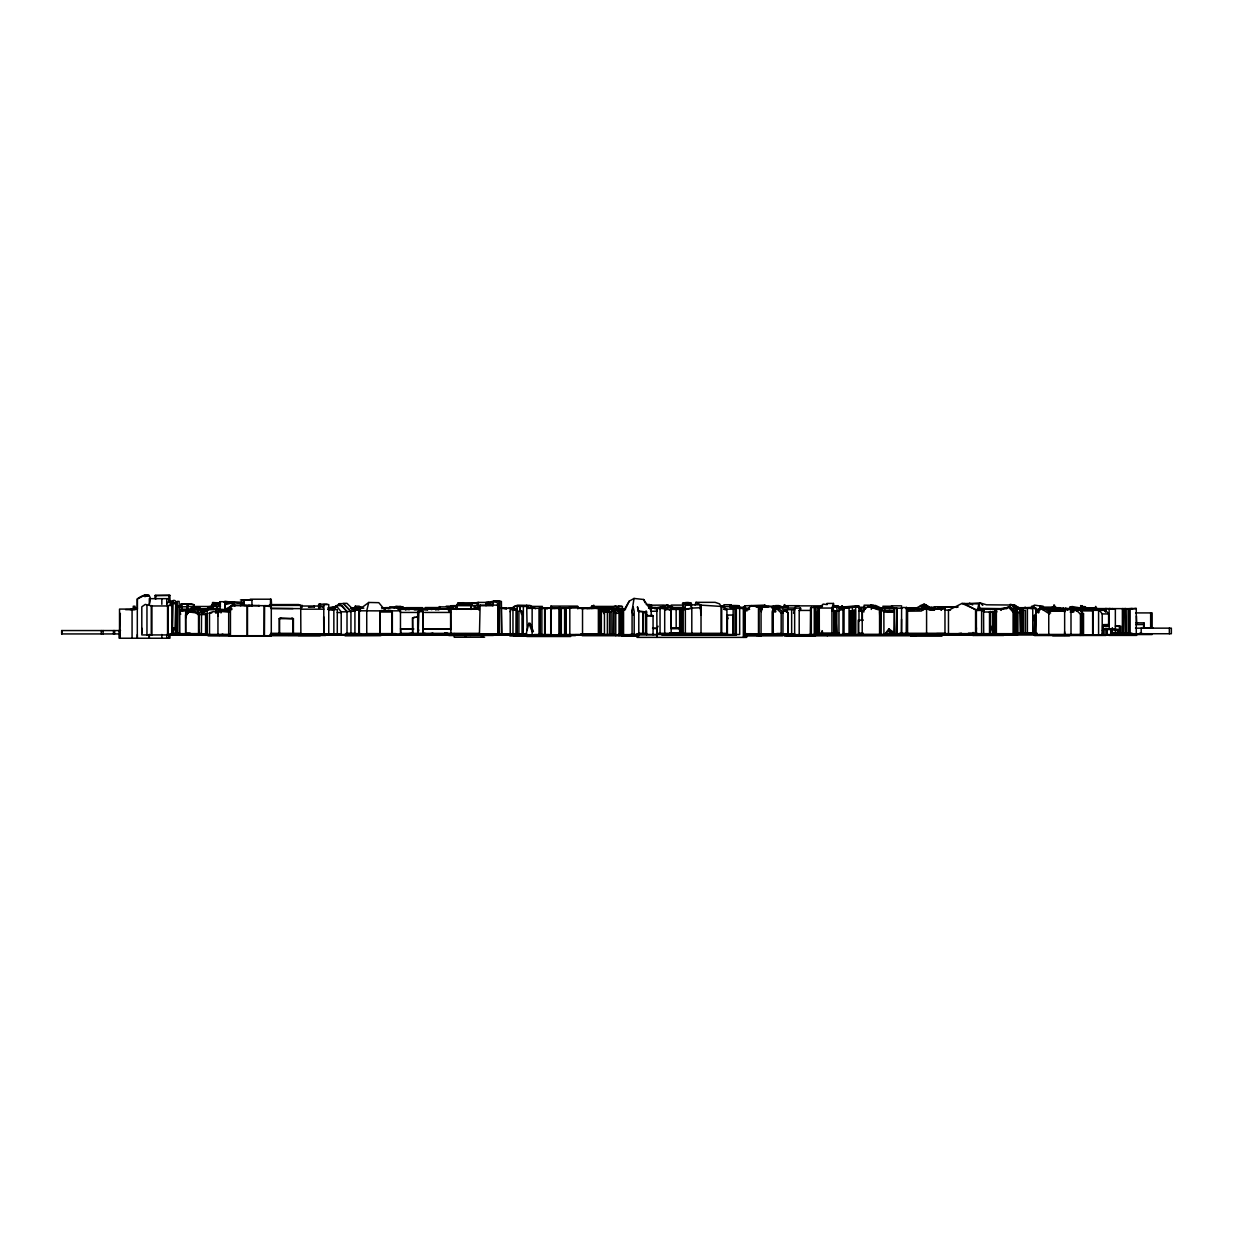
<?xml version="1.0" encoding="UTF-8"?>
<svg xmlns="http://www.w3.org/2000/svg" width="1233" height="1233" viewBox="0 0 1233 1233"><rect width="100%" height="100%" fill="white"/><g stroke="black" fill="none" stroke-linecap="round" stroke-linejoin="round"><path stroke-width="1.5" d="M137.325 634.579L137.31 638.232L137.31 598.945C144.122 593.689 153.293 591.763 149.316 604.324L149.316 598.668L169.353 598.652L169.353 602.428M733.157 615.051L726.915 615.051L726.915 635.272L726.915 609.179L733.157 609.179L733.45 606.621L721.629 606.621M185.659 617.918C190.838 603.816 180.989 615.621 179.848 609.194L207.298 609.194L207.206 610.751L203.522 610.967M901.554 619.182L901.508 633.777L901.6 607.222L901.955 608.47M198.929 630.417L198.898 634.194L198.975 612.863L204.293 612.554L207.052 614.543L198.898 614.543M177.444 608.223L177.213 633.685L177.213 601.396L179.139 601.396L179.139 633.685M197.727 608.902L219.212 608.347M835.512 623.883L835.404 633.053L835.404 611.075L833.739 610.936L833.739 633.053M1015.776 621.586L1015.591 634.61L1015.576 609.025L1010.613 609.025M422.565 610.289L422.611 607.669L406.227 607.669L404.84 609.364L403.777 608.871M1064.588 612.215L1064.649 609.225L1070.999 609.102L1070.999 635.396M700.822 615.02L700.359 604.771L685.61 604.925L684.839 608.316M819.39 629.477L819.267 633.053L817.864 611.537L819.267 609.503M478.188 609.333L478.342 605.542L471.006 605.542L471.006 609.456L471.885 604.524L457.381 604.524L456.642 609.426L456.518 605.573M475.799 608.855L475.846 607.992L478.604 607.992L479.283 608.917M1059.902 608.609L1063.663 608.116L1063.293 610.32L1063.293 608.47L1070.953 608.47M773.384 607.746L773.507 605.958L776.898 605.958M772.937 611.445L773.307 606.204L761.717 606.235L761.254 611.522M881.056 611.845C883.182 605.927 880.824 609.04 874.798 607.931L871.145 605.233M925.366 608.378L913.761 608.902L920.034 609.626L906.455 608.778M1053.521 609.025L1053.861 605.233L1054.924 607.407M1054.323 608.47L1054.616 605.233M1040.452 609.071L1040.729 606.112L1034.364 605.079L1030.742 608.547M1016.531 619.613L1017.302 612.123L1016.146 610.058L1017.857 612.123L1017.857 634.61L769.993 634.671M1082.42 608.331L1095.644 608.223L1076.548 608.331M600.625 608.285L599.438 607.515M993.181 633.7L993.181 611.876L996.11 609.826L994.954 611.922L994.954 633.7M897.131 634.81L896.946 608.408L881.888 608.424C880.146 612.801 871.13 605.68 867.708 606.651L862.206 611.722L862.206 634.81M893.725 634.81L894.418 608.424L894.942 634.81M602.737 609.857L606.544 608.948L607.253 610.181M1071.569 612.308L1071.816 610.196L1072.032 612.323M512.974 633.685L512.974 609.811L516.057 608.994L515.949 633.685M981.607 633.7L981.607 610.366C982.763 611.969 985.552 608.054 984.026 609.811M933.967 609.78L934.367 606.744L955.883 606.775M881.056 634.81L881.225 609.703M550.642 608.532L550.951 606.112L577.599 606.112L578.462 608.424M612.77 634.44L613.001 608.64L614.096 609.164L614.096 634.44M896.946 608.408L896.468 634.81M913.483 608.609L906.425 608.239M997.867 608.948L984.15 608.902L983.687 612L995.832 612M301.993 607.669L302.332 605.418L271.075 605.418L269.488 604.602L298.663 604.555L300.605 605.418L300.867 608.624L271.075 608.455L271.075 605.418M761.331 611.522L761.717 608.917M211.814 606.96L212.246 604.093L212.569 607.699L212.246 606.482L207.483 606.806L212.215 606.574M1063.046 611.059L1063.247 609.703L1065.065 609.703M244.042 600.209L244.042 603.893L224.961 601.288L225.069 610.088L224.791 601.704L219.983 601.704L219.659 606.189M651.194 615.683L651.194 610.797L643.657 599.5L634.039 598.437L632.082 610.797L632.082 634.718M224.791 601.704L225.069 604.617L233.931 602.521L234.871 606.204M748.154 609.811L748.4 608.47L734.883 608.27M1103.273 624.653C1101.655 627.366 1111.38 627.196 1108.606 624.545L1103.273 624.653L1103.15 629.4M522.592 619.305L523.239 615.699L521.544 610.782L518.908 611.244L518.908 633.685M453.097 606.806L453.297 605.727L453.297 608.778L448.766 608.748L478.774 608.855M831.936 611.09L832.845 606.189L833.739 611.09L836.714 611.059L834.679 611.09M923.794 607.237L924.642 604.786L923.825 604.124L916.134 608.146M656.942 611.26L657.698 607.484L684.824 607.484M450.399 609.071L451.062 605.727L457.613 605.573M906.733 613.186L907.565 609.441L906.471 607.222L906.224 633.777M962.002 603.43L978.848 603.939L977.399 610.304L962.002 603.43L948.47 610.304L948.47 634.101M941.334 610.35L942.012 607.345L944.324 606.867L944.971 610.104L950.473 610.073M400.463 634.301L400.463 610.813L385.667 610.905L378.793 602.675L368.759 602.459L366.74 610.782L366.74 634.101M890.457 607.484L891.721 605.835L901.631 605.835M993.181 611.876L990.253 611.922L990.253 633.7M499.303 603.661L493.585 601.272L492.969 605.711L478.404 605.711M1126.145 630.649L1125.159 634.332L1125.159 608.378L1125.683 634.332M793.543 613.248L794.653 609.549M232.883 606.204L233.931 602.521L224.961 603.461L224.868 602.459M1143.931 622.865L1144.316 628.152L1143.407 628.167L1143.931 622.865L1136.225 622.865M418.835 629.971L417.694 633.438L417.694 611.676L422.04 610.967L423.104 611.676L423.104 633.438M831.936 633.053L831.936 608.054L833.462 603.43L826.881 603.43M258.36 605.603L259.516 605.634L231.342 605.388L228.691 612.693L228.691 636.012L271.291 636.012L271.291 606.713L269.01 605.757M528.88 623.312L532.132 631.604L533.411 631.604L530.175 623.312L528.88 623.312L525.844 635.103M354.426 608.778L355.304 606.189L359.265 606.189L360.945 608.162L363.812 608.177M773.723 611.445L774.494 609.164L772.921 609.472L772.228 611.445L772.228 634.209M738.012 608.285L738.305 607.391L738.952 608.393L738.012 608.285L738.012 605.727C723.386 606.158 732.494 605.064 738.952 605.727L738.952 608.393M695.058 604.925L695.998 602.336L715.14 602.336L719.563 603.877L721.043 606.42L701.022 605.141L695.998 602.336M994.122 621.185L989.529 633.7L989.529 611.922L990.392 611.368M510.215 611.815L511.109 609.395M1001.104 609.41L1001.982 609.117M577.676 608.748L578.262 607.237L569.353 607.237L569.507 608.778M172.281 600.825C175.826 598.683 177.953 604.262 173.098 602.767L172.404 633.685M175.749 602.675L174.994 630.048M424.861 608.532L425.262 607.561L440.042 607.561M921.39 608.609L922.114 609.719L925.891 609.071M498.178 633.978L498.178 606.682L497.253 605.11L480.13 605.11L479.452 633.978M1094.796 608.47L1095.736 606.42L1097.339 609.441M1017.919 607.53L1018.273 608.809M625.316 609.194L629.246 601.149L634.039 598.437M1017.302 634.61L1017.302 611.013L1014.713 611.013L1015.113 634.61L1014.25 612.262L1016.593 610.058M738.505 607.068L746.659 608.578L743.345 607.961L743.345 637.384M933.751 609.996L934.953 608.809M458.121 602.86L477.048 602.783L472.624 602.86L471.006 605.696L456.518 605.65L458.121 602.86L462.56 602.783M782.77 607.869L784.465 604.571L787.317 607.145M166.748 604.031L168.659 601.427L171.849 601.396L170.524 604.386L171.849 601.365L173.113 601.396L171.819 603.877L171.819 634.933L141.81 634.933L141.81 606.806L145.278 604.401L151.921 605.973L168.212 605.958L168.212 634.933M1102.641 634.748L1102.641 625.516L1108.606 624.545L1108.606 613.942L1105.462 609.965L1099.235 609.965L1098.588 611.183L1098.588 634.748M368.759 602.459L360.56 608.563L359.373 610.782L359.373 634.101M844.435 607.36C846.979 606.158 838.44 607.592 837.13 606.929M1014.867 611.969L1016.146 610.058M1105.462 609.965L1104.799 611.183L1103.211 609.04L1102.394 609.95M1057.729 608.624L1057.729 609.225M479.221 606.682L480.13 605.11M629.246 601.149L623.559 610.797L623.559 634.718M656.819 628.445L658.114 626.256M794.653 634.718L794.653 608.039L795.963 605.865L822.565 605.865M841.754 607.345L842.432 606.189L839.627 607.129M601.35 609.534L604.447 614.049M1062.384 610.196L1061.86 611.059L1063.247 609.703M799.2 634.718L799.2 610.427L800.602 608.162L794.653 608.039M1048.759 611.059L1064.649 611.075L1048.759 611.059L1048.759 635.396M406.073 607.854L405.457 609.78M921.96 609.796L922.916 608.285L927.416 608.655M833.955 605.865L837.762 605.865L843.927 609.241L838.949 610.427L838.949 634.718M819.298 634.718L819.267 607.977L823.135 604.108L827.235 604.602M976.382 633.7L976.382 610.52L977.337 609.117L1003.708 609.025M1056.727 608.701L1056.018 609.749L1059.841 608.701L1056.018 609.025M136.555 607.823L135.877 608.809L137.418 608.809L134.536 607.869M450.615 634.301L359.003 634.101L359.003 610.782L360.56 608.563M821.979 606.79L810.559 607.669L810.297 634.718M171.819 604.571L173.098 602.767M1063.401 608.47L1060.457 608.609M392.341 634.101L392.341 612.015L390.938 610.52L381.182 610.535L380.134 612.015L380.134 634.101M394.375 608.347L395.901 606.204L403.237 606.806M996.249 610.135L994.615 611.922L994.615 633.7M888.854 628.784L885.618 633.269L885.618 635.149L892.415 635.149L892.415 631.543L888.854 628.784L891.212 635.149M679.167 628.907L678.458 627.828L671.122 627.828L671.091 609.395L671.184 633.315M241.067 602.043L241.853 602.521L224.19 602.043L241.853 602.521M587 608.717L593.474 607.9L581.76 608.701M817.864 633.053L817.864 608.008L819.267 607.977M758.911 634.209L758.911 608.917L762.256 608.917L761.47 607.884L760.699 608.917L760.699 607.391L751.452 605.634L745.009 610.782L745.009 634.209L788.195 634.209L788.195 612.662L785.298 610.952L782.955 611.599L782.955 634.209M1111.657 634.748L1111.734 629.262L1118.763 629.755L1110.763 629.447L1110.763 633.438L1118.763 633.438L1118.763 629.493L1110.686 629.493M601.473 609.996L601.75 609.179M1092.977 609.379L1078.875 609.148L1087.136 609.503M181.02 604.078L187.878 604.262L181.02 604.078L181.02 607.33M211.737 612.909L209.117 613.387L209.964 612.986M758.911 608.917L761.47 607.884M399.6 608.177L400.463 610.813M331.061 608.439L327.87 607.961M842.108 607.376L842.987 606.913L841.723 606.189M691.081 606.451C695.165 597.897 669.488 606.266 691.359 603.245L691.359 605.079M602.814 609.518L610.165 609.256M381.182 610.535L379.779 612.015L392.341 612.015M593.104 606.035L593.874 605.264L591.455 606.405L621.185 606.436M418.943 610.936L418.187 633.438M339.291 603.661L347.012 611.522L350.943 611.522L343.19 603.661L339.291 603.661L332.463 610.027M742.883 608.008L745.133 605.804L764.768 605.126L767.681 607.36M1064.064 609.826L1065.898 608.254M185.582 614.913L188.88 612.077L185.582 614.913L185.582 634.194M799.246 605.696L787.332 605.696L785.591 607.314M923.687 609.426C926.846 607.884 916.165 610.52 912.189 608.778M1050.624 613.017L1044.551 608.655L1041.269 608.655L1035.566 613.911L1035.566 635.396M227.042 609.903L231.172 606.204L226.702 608.486M336.131 605.619L341.202 611.815L347.012 611.815L341.988 605.619L336.131 605.619L331.338 609.78L328.086 609.225M201.411 614.543L203.368 612.863M203.846 612.554L201.518 614.543L201.411 634.194M1061.027 611.059L1063.385 609.087L1071.446 609.087M1079.337 608.547L1082.173 606.451L1086.458 608.902M921.436 606.466L924.365 604.108L929.636 607.638L928.064 607.561M607.515 611.676L611.106 611.676L612.77 610.381M891.521 606.667L891.721 605.835M603.384 609.364L605.896 609.41M745.133 605.804L742.281 607.915M772.675 634.209L772.675 612.046L776.913 608.886L779.256 608.886L783.232 612.755L781.167 613.001L776.913 608.886M647.541 615.036L646.107 615.683L653.058 615.683L653.058 634.718M925.135 608.547L923.687 609.04M1078.736 609.395L1102.502 608.871M773.492 609.225L774.232 608.732L775.233 610.119M1015.006 612.123L1016.686 611.013M293.408 633.33L293.408 618.673L280.662 617.995L279.598 618.673L279.598 633.33M1136.456 615.991L1136.703 622.942M1089.417 609.395L1090.388 608.794L1089.294 609.472M212.6 605.249L211.197 606.282A18.526 2.851 -12.6 0 0 211.013 607.268L211.429 607.253M450.399 609.164L450.399 606.667L456.657 606.667L456.195 609.133L456.195 606.667M880.331 634.81L880.331 611.815L881.148 611.244L879.576 611.815L879.823 617.579M940.918 608.963L914.208 608.809L912.959 609.842L905.639 608.254M964.144 603.461L963.343 603.923L980.127 602.922L986.508 604.802L1013.649 605.049L1022.866 610.304L1022.866 634.101M493.585 601.272L489.193 603.661L492.969 605.711M553.047 608.331L551.706 608.486L560.106 607.545L560.106 608.532L557.085 608.193M720.704 605.835C722.692 604.74 728.811 611.46 724.526 609.518M545.834 608.871L547.406 608.054L547.406 608.871M518.908 611.244L519.987 611.26L520.095 606.42L520.095 610.52M603.785 609.981L612.231 608.578L615.776 612.092L615.776 635.704M1055.71 609.318L1057.436 608.424L1055.91 609.225L1057.837 609.225M145.679 594.768L137.372 598.93L137.372 609.179L134.289 608.023L132.07 608.809L132.07 638.232M514.099 609.025L514.192 609.811L514.192 606.482L520.095 606.42M1014.605 612.03L1017.055 611.984L1015.591 612.262L1016.424 634.61L1016.485 611.013M279.228 633.33L279.228 618.673L280.662 617.995M216.746 604.509L213.186 606.744M1015.468 612.03L1014.25 612.262L1017.302 612.123M532.348 608.27L527.154 606.451L519.987 606.466M412.546 633.438L412.546 617.81L417.494 616.901M700.498 605.388L701.022 607.699L691.805 608.085L691.035 604.771M839.735 607.407L842.432 606.189M1005.912 608.008L1009.657 606.636L1014.867 611.938L1009.657 606.636M412.608 617.748L412.747 633.438M510.215 633.993L510.215 608.532L514.377 606.744M470.621 635.442L473.919 634.055M213.972 604.586L215.128 604.771M939.793 608.825L940.918 608.362L940.918 609.919M186.815 605.172L190.159 603.862L193.951 604.725L193.951 606.482M644.304 612.123L645.491 612.601L645.537 634.101L642.855 634.101L642.855 612.601L645.537 612.601L644.304 612.123L643.056 612.601L643.056 634.101M514.192 606.482L517.613 605.187L529.959 605.418L535.631 608.748M1079.892 635.442L1083.283 634.163M219.304 635.457L222.849 634.132M675.592 608.686L667.731 604.987L656.819 608.732L656.942 633.315L726.237 633.315M681.31 633.315L681.31 610.011L682.45 609.688L682.45 633.315M197.804 634.379L200.994 633.315M209.502 635.349L209.502 612.832L213.247 611.614L219.135 612.462M404.208 608.994L400.525 609.04L405.765 609.179L403.869 608.948M667.731 604.987L654.723 608.717M146.357 596.34L149.023 595.477M1070.999 611.537L1076.07 609.903L1080.432 614.173L1080.432 635.396M1076.486 610.905L1079.584 609.903L1083.53 613.787L1083.53 635.396M437.021 608.039L433.199 608.039L437.021 608.039L438.84 609.796L437.021 609.611M782.955 611.599L785.298 610.952M519.987 611.26L521.544 610.782M782.2 609.857L787.81 609.641M202.875 610.751L207.206 609.534L207.206 610.751L196.432 610.921L179.756 609.564L179.818 634.147L207.36 634.147M615.976 606.297L609.071 607.561L615.976 606.297L620.862 609.95L620.862 634.795M1067.239 609.826L1072.787 608.27L1081.896 609.873L1081.896 612M1083.221 606.975L1080.663 607.699L1080.663 605.603L1087.845 608.717L1084.608 606.975M229.415 635.457L207.175 635.365L207.175 609.534L201.056 611.244M1067.084 609.657L1072.248 608.27L1081.896 609.873M1075.13 609.287L1078.875 609.148M400.525 606.574L397.011 607.175L400.525 606.574L406.166 609.765M427.99 634.301L432.906 633.099M602.243 609.333L603.908 608.948M681.032 633.315L681.032 609.672L691.805 608.239L681.31 610.011M956.192 607.391L957.671 607.052M957.794 607.052L956.299 607.391L957.671 606.806M1070.121 608.331L1070.121 606.975L1072.248 606.544L1082.081 608.331M745.842 609.148L749.017 608.516M201.056 610.813L207.175 609.611M405.765 634.301L412.392 633.007M486.033 602.413L486.033 605.711L486.419 602.598L495.435 600.856L501.399 601.596L501.507 633.978M490.318 602.243L497.531 600.856L501.399 601.596M1071.97 606.929L1070.121 606.975M764.892 607.098L763.181 607.098L765.724 607.098M1111.996 629.493L1103.134 629.246L1111.657 629.369M397.011 608.039L398.305 607.792M226.394 609.641L229.939 608.994M611.183 609.796L616.099 608.917L619.012 613.233L615.776 613.356L612.786 608.917L609.179 609.564M1009.657 608.455L1032.283 607.422M1012.509 608.547L1017.98 607.576L1020.986 612.107L1017.857 612.554L1014.574 607.561M417.817 608.223L417.817 609.503L423.967 608.609L427.974 609.518L414.627 609.518L415.12 608.223M414.843 617.363L413.625 617.533M1000.872 608.917L997.589 608.948M1003.939 608.362L1010.012 607.283L1014.235 612.246L1013.094 612.262L1008.856 607.283L996.372 609.503L996.372 633.7M1044.89 608.486L1048.482 607.838L1044.058 607.838M224.606 609.719L231.85 608.439M416.369 617.101L417.386 616.916M1002.229 609.225L1000.225 609.564M210.874 607.222L211.999 607.175L210.273 607.253M328.487 607.884L331.107 607.453M618.272 606.05L622.418 606.559L622.418 609.996M958.534 633.608L961.432 633.161M332.001 607.314L334.328 607.175M155.05 598.652L155.05 595.493L169.892 595.369L169.892 602.829M539.592 608.393L543.075 607.946M329.088 607.807L336.532 606.836M1070.521 609.21L1072.402 608.994M1080.432 614.173C1083.684 614.527 1081.85 614.99 1083.53 613.787M615.421 606.297L620.862 609.95M218.827 604.293L220.537 604.093M577.722 608.362L599.469 608.301L595.924 608.455M551.444 608.501L560.106 607.545M839.843 608.223L852.404 607.299L840.135 608.532M840.305 607.807L855.64 606.621L840.567 607.977M1128.257 634.332L1128.257 609.117L1136.271 608.47L1136.271 634.332M1125.683 608.948L1136.271 608.47M1071.77 610.782L1081.064 609.919L1081.064 612M415.197 609.148L420.176 608.701M1128.257 609.117L1129.104 609.04L1126.176 609.04L1126.176 634.332M155.05 595.493L169.892 595.369M732.895 608.486L736.348 608.193M553.17 608.501L560.106 607.946M928.572 609.734L933.751 609.534L929.944 609.765M930.129 609.749L933.643 609.534M976.382 610.52L981.607 610.366M462.93 635.057L609.487 634.903L609.487 612.77L606.312 608.439L601.38 608.917M612.231 608.578L602.228 609.934L614.096 609.164M600.903 608.855L606.312 608.439M1013.649 605.049L1015.453 605.511M775.28 611.861L772.675 612.046M1015.915 612.277L1016.793 612.215M414.088 609.703L428.807 608.855M907.935 611.183L921.313 611.044L924.966 608.563L935.092 608.64L923.625 608.655M841.723 606.898L858.985 606.127L858.985 621.417M844.682 606.898L858.985 606.127M210.365 612.863L209.502 612.832M500.475 608.008L506.701 608.67M836.714 611.059L835.095 610.905L838.949 610.905M308.497 607.268L314.215 606.99L314.261 605.927L314.384 606.867M622.203 609.503L623.636 609.426M353.208 608.131L350.804 608.193L352.53 608.131M591.054 608.47L600.671 608.039L600.671 634.301L599.793 626.826M588.835 608.486L600.671 608.039M1047.88 608.825L1051.626 608.67L1052.211 609.749L1052.211 607.129M1076.594 608.254L1083.853 608.455L1077.704 607.607M1132.326 608.455L1126.176 608.917M360.992 608.301L351.359 608.208M508.104 608.331L513.914 608.162M785.036 610.952L788.195 612.662M1020.369 634.101L1020.246 610.088L1020.724 634.101M1135.793 624.638L1143.407 624.514M591.455 606.405L592.564 606.389M350.943 611.291L354.919 611.244L346.966 603.338L343.206 603.338L350.943 611.291L350.943 634.24L346.288 634.24M1108.606 613.942L1102.21 613.911L1099.235 609.965M329.766 608.47L335.376 608.408M554.234 608.486L564.991 608.378M925.166 604.617L930.884 607.869L934.614 607.854M244.042 603.893L243.934 600.209L252.01 600.209M944.971 633.608L944.971 608.624L936.648 608.686L940.579 608.701M221 612.971L221 609.626L231.927 609.549M230.617 609.595L207.175 609.734L208.701 609.749M541.179 608.408L546.712 608.378M669.858 609.888L671.184 609.888L660.04 608.208L660.04 633.315M602.213 608.655L604.447 612.138L607.376 612.123L605.141 608.655L605.141 611.398M881.056 610.952L893.725 610.89M615.406 610.612L620.369 610.073L617.98 608.686L600.178 608.64M486.419 602.598L488.499 602.598L488.499 604.201M1052.473 607.699L1059.856 607.715L1062.8 609.611M982.424 609.225L1003.092 609.194M1042.178 609.41L1039.897 608.1L1042.178 609.41L1042.178 606.328M910.262 609.672L908.706 609.672L910.802 609.657M834.325 633.053L834.741 611.059M149.378 595.477L145.016 595.477L145.016 596.772M250.207 599.207L271.229 599.207L271.507 603.492M240.42 599.947L251.902 599.947L252.01 605.927M488.885 602.413L477.14 602.413L477.14 605.542M462.375 602.721L463.408 602.721M218.426 602.814L212.569 602.598L212.569 607.699M216.052 603.569L219.844 603.569M190.159 603.862L189.065 603.862L193.951 604.725M327.13 604.185L318.669 604.185L318.669 607.884M457.381 604.293L471.885 604.293M486.033 604.278L492.969 604.278M323.632 604.571L328.749 604.571L328.749 633.87M646.2 604.555L649.606 604.555L649.606 608.301M685.61 604.925L691.266 604.925M648.728 605.233L664.464 605.079M671.153 605.095L684.007 605.095M167.565 634.933L167.565 605.511L171.819 605.511L170.154 604.401M251.609 605.511L248.326 605.511L249.636 605.542M738.012 605.727L738.952 605.727M300.605 606.019L323.632 606.019M220.537 606.189L213.663 606.189M446.223 606.189L452.187 606.189M777.884 606.266L781.09 606.266M892.045 606.251L892.677 607.376L891.998 606.282L882.843 606.251L883.491 607.468M1034.179 606.282L1031.589 606.282L1031.79 608.501L1033.023 608.501M178.585 606.482L181.837 606.482L178.4 606.235M186.599 606.482L212.569 606.482M530.868 606.405L542.428 606.405M668.163 606.359L671.769 606.359M766.957 606.405L769.068 606.405M1039.928 606.328L1043.349 606.328L1043.349 610.15M1082.173 606.451L1086.412 608.701M1083.93 606.451L1088.446 608.701M178.307 606.775L186.861 606.775M756.954 606.775L787.779 606.775M867.708 606.651L881.734 609.719L881.734 608.393M192.533 606.99L197.604 606.99M359.574 606.99L361.531 606.99M389.72 606.836L396.209 606.836M938.005 606.929L957.147 606.867M604.91 607.268L607.838 607.268M835.435 607.222L834.171 607.222L833.462 603.43M854.639 607.237L865.859 607.237M942.952 607.114L943.923 607.114M1008.856 607.283L1010.012 607.283M1040.02 607.129L1052.612 607.129M447.44 607.561L451.124 607.561M732.078 607.453L743.591 607.453L745.441 608.378M928.172 607.345L935.215 607.576M1047.742 609.225L1053.583 609.225L1053.46 607.422L1056.034 607.407L1056.404 610.52M200.193 607.823L191.084 607.823L191.084 609.549L187.231 609.549M329.427 607.699L334.929 607.699M381.552 607.777L385.143 607.777M390.137 607.653L385.451 607.653L388.965 608.748M401.187 607.777L405.842 607.777M543.83 607.777L553.047 607.777M589.636 607.638L611.029 607.638M1017.626 607.699L1035.766 607.699L1035.766 633.562L1017.456 633.562M399.846 607.884L384.342 607.884L385.667 610.905L359.003 610.782M501.122 608.039L506.578 608.655M542.443 607.931L569.307 607.931M648.558 607.992L661.119 607.992M671.153 607.992L682.866 607.992M732.325 608.1L745.102 608.069M771.858 607.992L795.639 607.992M817.833 608.054L831.936 608.054M839.843 608.008L849.059 608.008M879.823 607.931L901.6 608.239M907.842 608.069L909.939 608.069M1030.988 608.1L1033.948 608.1M500.706 608.193L513.036 608.331M541.749 608.301L570.648 608.177M581.39 608.254L601.35 608.177L601.35 634.301L581.622 634.301M732.325 608.285L744.516 608.285L744.516 637.384M859.077 608.301L864.703 609.395M927.016 608.362L934.506 608.362M979.511 608.331L1006.806 608.732M1020.369 608.1C1023.066 610.612 1025.224 605.141 1025.871 608.116M1025.748 608.378L1032.175 608.378M351.128 608.393L354.734 608.393M409.526 608.593L412.855 608.593M502.016 608.424L506.994 608.424M510.215 608.532L514.192 608.516M527.154 608.378L582.932 607.915M905.669 608.424L935.708 608.378M1056.126 608.424L1057.482 608.424M1076.702 608.47L1078.767 608.47M1085.317 608.547L1132.326 608.67M293.007 608.624L271.075 608.455M424.63 612.447L450.615 612.447L447.671 608.717L400.031 608.701L400.463 612.447L419.05 612.447M881.364 608.64L893.971 608.64M1002.614 608.871L982.393 609.287L1003.2 609.287M404.64 609.056L409.31 609.672M450.199 609.164L479.452 609.04M612.786 608.917L616.099 608.917M221 609.626L222.587 609.626M300.713 609.179L323.786 609.179M398.29 609.379L449.814 609.179M685.502 609.41L676.146 609.41L676.193 627.813M744.578 609.364L749.633 609.364M908.983 609.179L914.809 609.641L908.983 609.657M1038.941 609.241L1036.198 609.241L1037.832 611.768M1102.271 609.333L1094.673 609.333L1095.598 609.626M1112.366 608.501L1113.014 609.272L1105.554 608.501L1105.554 612.2M130.02 609.564L133.441 609.564M327.932 609.564L337.287 609.564L337.287 633.87M625.378 609.657L617.425 607.838M794.499 609.641L787.07 609.641L787.07 612.184M1050.362 609.595L1051.672 609.703L1049.869 608.67L1051.626 608.67L1052.211 610.212M1065.975 609.456L1070.367 609.456M1076.656 609.657L1079.307 609.456M1096.538 609.441L1102.302 609.426M351.929 609.534L360.56 610.335M512.974 609.811L517.182 609.811L516.057 608.994M1075.469 609.657L1079.584 609.903M799.2 610.427L810.297 610.427M853.76 634.502L853.76 610.35L855.394 610.35L855.394 634.502M948.47 610.304L949.364 610.304M1020.076 610.304L1025.455 610.304L1025.455 634.101L1017.98 634.101M1064.618 610.212L1051.919 610.212L1052.134 611.059M1060.226 610.844L1064.187 610.844M1080.647 610.844L1093.178 610.844L1093.178 635.165M883.938 634.81L883.845 611.075L893.725 611.075M217.948 635.349L217.948 611.229L230.078 611.63M835.357 611.291L834.325 611.059M836.344 633.053L836.344 611.291L835.804 633.053M417.694 611.676L423.104 611.676M880.547 611.845L879.576 611.845L880.547 611.244M883.938 612.092L893.725 612.092L883.938 611.075M1070.198 612.077L1073.743 612.077M190.683 612.231L196.232 612.57L198.097 614.435M337.287 612.554L341.202 612.554M1135.624 612.909L1152.146 612.909L1152.146 627.335M782.955 613.001L783.232 611.599M120.325 613.371L119.801 631.111M1048.759 614.096L1049.036 610.597M1034.734 615.359L1034.071 633.562M646.107 615.683L653.058 615.683M279.228 618.673L293.408 618.673M863.285 620.122L858.245 620.122L858.245 633.207L863.285 633.207M1135.978 622.711L1137.443 622.711M1115.68 626.102L1120.766 626.102L1120.766 633.839M1119.456 633.839L1119.456 626.41L1116.512 626.102M976.428 627.813L976.043 634.61M1144.316 627.951L1153.055 628.044M652.534 628.229L657.251 628.429L657.251 634.718L617.594 634.625M1135.516 628.167L1171.35 628.152L1171.35 633.747L1110.733 633.716M653.058 628.429L657.251 628.429M413.471 628.892L400.463 628.892L413.764 629M424.63 628.876L450.908 629L423.042 629M669.858 632.791L680.601 632.791L680.601 628.707L671.184 628.707L671.122 627.828M120.526 630.402L119.277 630.402L119.277 638.232L169.892 638.232L169.892 634.517M1102.348 630.34L1103.381 630.34M120.14 630.556L61.65 630.556L61.65 633.932L120.14 633.932M141.81 633.207L141.81 628.198M186.306 633.269L190.545 633.269M838.949 633.053L816.801 633.053L816.801 612.909L817.618 611.707L818.265 612.909M899.273 633.284L944.971 633.284M968.414 633.176L977.014 633.176M1017.256 633.253L1036.845 633.253M1111.334 633.176L1131.94 633.176M171.618 633.454L179.879 633.454M186.43 633.485L189.774 633.485M270.859 633.33L300.867 633.33M346.303 633.438L354.919 633.438M400.463 633.377L479.452 633.361M638.293 633.33L646.631 633.33M776.744 633.485L780.843 633.485M1017.025 633.423L1037.03 633.3M1102.348 633.33L1103.381 633.33M1119.41 633.377L1129.289 633.377M170.524 633.685L197.789 633.608M345.502 633.608L360.56 633.608M366.309 633.608L395.808 633.608M408.416 633.731L479.283 633.793M510.215 633.685L526.799 633.793M745.95 633.731L751.529 633.731M849.059 633.685L843.526 633.685L843.526 608.008M858.63 633.747L862.792 633.623M896.191 633.777L907.565 633.777L907.565 607.992M936.648 633.608L1014.867 633.7M170.416 633.808L176.627 633.808M298.895 633.87L341.202 633.87M408.262 633.916L525.982 633.901M580.651 634.055L604.447 634.055M747.106 633.932L794.653 633.932M946.389 633.947L953.109 633.947M956.176 633.993L973.114 633.993M1018.812 633.993L1036.861 633.993M1110.933 633.962L1135.978 633.901M506.547 634.24L515.564 634.24M933.366 634.224L977.615 634.101M1110.964 634.163L1119.179 634.163M169.229 634.502L229.492 634.379M270.042 634.425L298.556 634.456M299.681 634.456L366.463 634.486M382.769 634.44L434.864 634.502M460.125 634.548L488.145 634.548M534.367 634.548L549.594 634.548M558.302 634.563L615.776 634.44M618.427 634.409L622.218 634.409M630.032 634.502L739.677 634.502L739.677 607.992M754.026 634.563L745.811 634.563L757.432 634.61M782.169 634.502L785.652 634.502M808.709 634.548L855.64 634.502M857.413 634.394L1016.978 634.563L1017.055 611.013M1038.741 634.44L1081.896 634.44M1107.542 634.548L1152.146 634.548M170.062 634.733L209.425 634.671M291.99 634.687L322.584 634.687M371.148 634.825L409.31 634.825M421.778 634.748L510.4 634.579M539.021 634.795L569.214 634.795M575.179 634.687L582.716 634.687M1075.238 634.748L1111.996 634.748M272.909 635.057L353.701 634.872M376.034 634.918L406.058 634.918M428.73 634.949L461.512 634.949M617.825 635.041L635.118 634.949M745.811 634.887L814.674 635.072M825.971 635.041L842.925 635.041M895.805 635.01L935.153 635.01M1002.167 634.995L1107.003 635.057M1111.365 634.995L1133.374 634.995M169.106 635.195L229.6 635.349M270.227 635.118L293.562 635.118M315.818 635.165L427.034 635.257M441.722 635.118L473.333 635.118M490.518 635.149L582.531 635.103L582.531 607.807M617.502 635.288L637.954 635.288M661.921 635.149L736.348 635.272L736.348 607.992M746.304 635.242L765.123 635.242M825.91 635.134L857.752 635.134M934.599 635.18L978.046 635.272M1041.777 635.165L1120.412 635.242M298.17 635.473L325.728 635.473M448.797 635.55L493.416 635.442M530.205 635.365L563.265 635.365M756.384 635.488L811.484 635.457M972.868 635.457L1003.739 635.457M1034.348 635.519L1105.939 635.442M1108.76 635.396L1136.703 635.396M208.13 635.719L287.952 635.719M288.692 635.75L320.241 635.75M345.055 635.827L380.858 635.673M513.421 635.719L535.523 635.719M553.37 635.611L575.487 635.611M582.207 635.704L638.833 635.781M758.958 635.627L782.616 635.627M786.793 635.858L915.718 635.766M1052.658 635.735L1069.566 635.735M509.815 635.951L549.363 636.089M621.447 636.043L638.586 636.043M746.104 635.951L761.1 635.951M784.62 635.904L815.491 635.904M910.91 636.166L941.981 636.166M526.753 636.505L570.663 636.505M484.631 637.184L454.253 637.261L454.253 633.515M241.329 605.449L240.065 605.449L240.851 605.449M764.799 606.621L766.263 606.621L764.768 605.126M930.191 608.701L934.152 608.701L933.998 609.903M624.638 609.426L622.311 609.426L622.311 635.041M1081.464 610.304L1104.799 610.335M125.612 609.641L134.382 609.657M944.971 608.624L926.199 608.578M1112.351 609.194L1115.356 609.194L1115.356 634.332M419.02 609.503L427.974 609.518L420.823 609.179M646.631 611.922L638.293 611.321L646.631 611.922L646.631 634.718M906.24 608.593L926.584 608.701L926.584 633.284M751.452 605.634L760.699 607.391M913.653 608.609L914.115 609.395L913.53 608.239M912.959 609.564L914.424 609.58L905.931 608.069M621.617 609.395L625.424 609.426M723.648 609.272L726.915 609.179M681.032 609.672L682.45 609.688M264.093 636.012L264.093 605.727L271.291 606.713M231.342 605.388L269.133 605.742L264.602 605.696L264.432 636.012M362.07 607.992L358.048 607.977M1076.594 607.977L1084.562 608.069M243.949 605.48L246.384 605.495M265.989 605.727L264.093 605.727M451.062 608.778L456.657 608.855M671.8 607.792L674.405 607.838L674.898 608.948M403.869 609.102L405.765 609.01M921.96 609.441L922.916 609.456L909.569 607.699L921.96 609.441L920.111 608.655M381.644 607.73L388.056 607.869M1049.591 614.034L1041.269 608.655M901.508 607.468L906.224 607.592M745.009 610.782L747.106 610.844M924.642 604.786L927.031 606.127M858.985 611.214L862.36 611.321L862.36 620.846M989.529 612L995.832 612.2M862.206 611.722L864.102 611.815M217.948 611.229L229.6 611.83M912.651 608.717L921.513 609.21M220.399 603.107L212.569 602.598M1073.881 609.087L1078.336 609.349M1071.893 608.963L1065.451 608.778L1074.282 609.349M1073.388 609.056L1077.873 609.349M1115.356 626.148L1119.456 626.41M615.776 612.092L614.096 611.969L610.628 608.578M188.541 612.077L196.232 612.57M457.381 604.524L464.641 605.033M178.739 606.05L181.821 606.282M738.952 608.085L742.836 608.393M219.767 603.877L216.129 603.569L216.129 606.189M1115.356 609.194L1109.13 608.501L1109.176 629.354L1103.381 629.123L1103.381 634.748M1083.853 608.331L1081.526 608.054M558.148 608.193L560.876 608.532M621.417 606.436L622.418 606.559M1139.816 633.13L1143.407 633.747M737.38 607.068L745.441 608.578M354.796 608.994L360.56 610.088M185.736 610.689L188.233 613.217L185.628 610.582M833.739 610.936L836.344 611.291M1068.04 609.087L1071.061 609.749M889.872 608.655L884.909 607.453L884.909 609.087M1064.603 608.994L1065.42 609.21M666.19 609.796L664.664 609.41L676.146 609.41M449.66 608.778L451.062 609.164L451.062 605.727M907.334 608.732L910.725 609.672M424.399 633.269L427.974 634.301M175.672 628.306L172.404 628.106L173.591 628.46L173.591 633.531M1082.451 607.977L1083.345 608.331M449.768 608.778L451.062 609.164M352.669 608.301L360.56 610.612M406.227 607.669L409.017 608.516M444.959 633.192L448.627 634.301M195.893 612.57L198.898 615.313M428.622 608.455L431.827 609.672M444.651 632.914L448.211 634.301M678.458 627.828L680.601 628.707M618.951 609.164L622.311 610.551L617.625 609.21M446.346 632.791L449.814 634.301M882.72 608.794L875.615 605.48L872.039 605.48L878.266 608.501M322.876 607.437L320.025 606.019L320.025 604.185M666.113 604.987L672.555 608.223M759.497 608.223L761.424 610.505L760.73 608.917M1080.663 605.603L1086.458 608.717M399.507 606.574L402.359 608.116M1014.25 605.002L1023.56 610.304L1023.56 634.101M1009.873 604.478L1020.631 610.304M965.393 604.016L976.428 610.304M1010.89 604.37L1021.232 610.304L1021.232 634.101M1010.675 604.478L1020.847 610.304L1020.847 634.101M969.523 603.153L972.637 604.941M781.537 607.222L778.747 605.573L775.588 605.573L778.362 607.222M879.16 608.825L873.134 605.233L864.102 605.187L864.102 610.15M291.959 617.995L293.007 618.673L293.007 633.33M1056.265 607.684L1059.563 610.042M651.64 615.036L652.534 615.683M1076.871 609.04L1077.996 609.95M920.404 605.434L923.594 608.039M657.698 607.484L660.04 609.395M921.914 605.341L924.195 607.222M925.675 604.617L927.509 606.127M422.04 610.967L422.842 611.676L422.842 633.438M980.127 602.922L982.778 605.388M860.172 609.349L862.36 611.445M1035.119 609.272L1038.648 612.739M1107.018 628.969L1107.049 634.748M1065.697 608.254L1066.992 609.703M355.304 606.189L357 608.162M176.011 602.305L175.672 633.685M606.066 608.439L609.487 612.77M434.031 607.761L435.912 610.058M859.694 608.054L862.36 611.321M390.938 610.52L392.002 612.015M733.45 606.621L734.96 608.778M744.516 608.285L744.038 607.561L743.792 637.384M550.951 606.112L551.675 607.268M476.37 608.855L475.846 607.992M891.212 633.731L885.618 633.269L887.128 631.543L892.415 631.543L890.92 635.149M447.671 608.717L449.105 611.198M774.232 608.732L775.911 611.66M617.98 608.686L619.012 610.597L619.012 635.704M173.113 601.396L174.408 603.877M497.253 605.11L497.932 606.682M643.657 599.5L645.029 602.721M996.064 609.919L996.896 611.922M837.762 605.865L839.303 609.873M526.691 605.187L527.154 630.125M520.403 610.782L522.037 615.529L522.037 633.685M774.494 609.164L775.28 611.445M498.117 630.495L499.303 633.978L499.303 601.596M726.915 615.051L728.04 618.735M633.038 615.051L632.082 611.476L633.13 606.775L634.178 611.476L634.178 634.718M787.332 605.696L788.072 608.47M179.818 610.767L180.681 614.373M743.591 607.453L743.792 608.285M978.848 603.939L979.927 608.717M772.921 609.472L773.353 634.209M501.23 603.076L501.862 633.978M836.375 605.989L837.315 611.09M1053.46 607.422L1053.691 609.025L1038.741 609.025L1038.741 612.662M992.365 611.368L992.442 633.7M934.367 606.744L934.753 609.78M119.524 630.402L120.125 635.103M773.507 605.958L773.723 607.699M1053.861 605.233L1054.246 609.025M1040.729 606.112L1041.022 609.071M761.717 606.235L761.963 608.917M219.983 601.704L220.245 609.857M773.307 606.204L773.553 609.703M1079.63 608.794L1079.723 610.35M217.948 612.462L218.149 616.284M836.282 623.883L836.714 633.053L836.714 610.905M1016.578 629.03L1016.793 634.61L1016.793 611.969M1015.468 634.61L1014.605 612.277L1014.25 634.61L1014.235 611.984M198.975 612.863L199.037 614.543M1034.271 620.816L1034.071 615.359L1035.766 615.483L1035.088 633.562M206.543 617.286L207.175 634.147M197.727 608.347L197.789 609.888M853.76 610.35L853.991 617.779M1016.624 615.899L1017.055 634.61M682.866 605.095L682.912 608.763M323.678 616.777L323.786 633.87L323.786 604.571M1064.634 631.789L1064.649 635.396L1064.649 609.225M1169.346 628.152L1169.346 633.747M1150.651 612.909L1150.651 627.335M1141.188 628.167L1141.188 633.747M1129.998 609.04L1129.998 634.332M1129.397 609.04L1129.397 634.332M1128.611 609.102L1128.611 634.332M1123.124 608.547L1123.124 634.332M1122.384 608.547L1122.384 634.332M1117.437 629.755L1117.437 633.438M1112.351 627.674L1112.366 634.332M1106.787 628.953L1106.787 634.748M1105.076 629.262L1105.076 634.748M1103.073 625.516L1103.073 634.748M1102.21 613.911L1102.21 634.748M1092.654 610.844L1092.654 635.165M1082.189 613.957L1082.189 635.396M1082.05 605.603L1082.05 607.699M1081.803 614.003L1081.803 635.396M1071.338 606.713L1071.338 608.331M1055.972 607.422L1055.972 610.52M1032.761 607.699L1032.761 633.562M1027.397 607.699L1027.397 633.562M1015.006 611.013L1014.867 634.61M1014.713 611.013L1014.605 634.61M1013.094 612.262L1013.094 633.7M1001.057 609.025L1001.057 610.381M983.564 610.427L983.687 633.7M975.565 610.304L975.565 634.101M973.114 632.406L973.114 635.457M925.166 604.802L925.166 608.285M879.576 609.672L879.576 634.81M871.299 605.187L871.299 609.41M858.723 620.122L858.723 633.207M855.64 606.127L855.64 634.795M854.7 610.35L854.7 634.502M852.404 606.621L852.404 634.502M852.018 634.317L852.018 610.859L850.354 610.859L850.354 634.317M851.232 610.859L851.232 634.317M849.059 607.299L849.059 634.317M843.757 609.225L843.757 634.718M843.202 608.855L843.202 634.718M827.297 633.993L827.297 635.781M822.38 630.988L822.38 634.718M821.918 630.988L821.918 634.718M818.558 630.988L818.558 634.718M816.046 607.468L816.046 634.718M814.643 607.314L814.643 634.718M814.381 607.129L814.381 634.718M811.314 607.299L811.314 634.718M811.083 607.669L811.083 634.718M800.602 608.162L800.602 610.427M800.14 608.054L800.14 610.427M791.648 609.641L791.648 633.932M787.933 612.662L787.933 634.209M781.167 613.001L781.167 634.209M761.054 610.412L761.054 634.209M758.48 607.376L758.48 634.209M746.659 633.546L746.659 637.384L637.014 637.384L637.014 633.747M745.441 633.546L745.441 637.384M734.96 608.193L734.96 635.272M733.157 609.179L733.157 635.272M732.864 615.051L732.864 635.272M731.261 607.992L731.261 604.74L723.925 604.74L723.925 607.992M730.183 604.74L730.183 607.992M727.393 615.051L727.393 635.272M721.721 605.711L721.721 633.315M721.043 605.835L721.043 633.315M701.022 605.141L701.022 633.315M700.359 604.771L700.359 609.164M691.805 608.085L691.805 633.315M690.85 603.245L690.85 605.079M685.348 609.749L685.348 633.315M683.267 603.245L683.267 608.763M682.974 609.749L682.974 633.315M682.866 603.199L682.866 608.763M682.281 609.903L682.281 633.315M681.834 609.826L681.834 633.315M679.645 609.41L679.645 633.315M664.695 608.208L664.695 633.315M656.973 633.747L656.973 637.384M651.61 605.079L651.61 608.763M650.87 605.233L650.87 609.025M649.02 604.555L649.02 608.301M646.107 610.797L646.107 616.315M638.802 634.718L638.802 611.476L637.43 606.806L638.293 610.797M620.369 610.011L620.369 634.795M611.106 611.676L611.106 634.44M609.287 607.499L609.287 610.227M607.376 610.212L607.376 634.903M606.544 608.948L606.544 610.181M604.447 612.138L604.447 634.903M599.469 608.039L599.469 634.301M598.375 607.838L598.375 634.301M569.816 608.378L569.816 635.103M566.024 608.378L566.024 635.103M565.7 608.378L565.7 635.103M564.899 608.378L564.899 635.103M564.606 608.378L564.606 635.103M561.308 608.378L561.308 635.103M560.707 608.378L560.707 635.103M559.505 608.378L559.505 635.103M559.181 608.378L559.181 635.103M551.043 608.378L551.043 635.103M550.735 608.378L550.735 635.103M544.894 608.378L544.894 635.103M544.616 608.378L544.616 635.103M541.888 608.378L541.888 635.103M540.27 608.378L540.27 635.103M539.021 608.378L539.021 635.103M532.132 608.378L532.132 635.103M523.378 606.405L523.239 633.685M517.244 606.451L517.244 633.685M497.932 603.661L497.932 633.978M483.228 633.639L483.228 637.261M481.61 633.639L481.61 637.261M479.221 605.711L479.221 610.32M478.404 602.413L478.404 609.472M475.63 605.542L475.63 609.333M474.166 605.542L474.166 609.333M450.785 609.04L450.908 633.377M450.615 608.778L450.615 629.94M448.627 609.179L448.627 606.883L439.056 606.883L439.842 606.544L439.457 609.179M448.211 606.883L448.211 608.516M400.756 629L400.756 633.377M398.074 607.175L398.074 609.087M392.002 610.859L392.002 634.101M379.779 610.782L379.779 634.101M354.919 610.088L354.919 633.608M347.012 611.522L347.012 634.456M341.202 611.815L341.202 634.456M333.85 609.564L333.85 633.87M319.732 604.185L319.732 607.992M319.609 604.185L319.609 607.884M300.713 606.019L300.867 633.87M270.489 599.207L270.489 606.189M247.494 605.557L247.494 636.012M247.155 605.557L247.155 636.012M241.853 599.947L241.853 603.615M230.448 607.391L230.448 636.012M218.827 603.569L218.827 606.189M217.07 606.189L217.07 609.025M216.083 612.971L215.929 609.672L215.929 612.971M206.897 614.543L206.897 634.194M205.587 614.543L205.587 634.194M198.528 615.205L198.528 634.194M197.789 610.751L197.789 614.358M187.878 604.262L187.878 609.842M186.753 606.775L186.861 610.474M185.659 610.597L185.751 634.194M181.945 604.37L181.945 608.162M169.353 634.471L169.353 638.232M168.983 595.493L168.983 602.428M168.983 634.471L168.983 638.232M166.748 598.652L166.748 604.309M166.748 634.471L166.748 638.232M161.831 598.668L161.831 604.324M161.831 634.471L161.831 638.232M155.743 595.431L155.743 599.161M151.921 605.973L151.921 634.933M151.258 605.511L151.258 634.933M146.958 605.511L146.958 634.933M135.029 609.857L135.029 606.22L133.256 606.22L133.457 609.087L119.524 609.087L119.524 638.232M120.125 630.402L120.033 638.232M114.607 630.556L114.607 633.932M113.467 630.556L113.467 633.932M103.11 630.556L103.11 633.932M101.276 630.556L101.276 633.932M61.82 630.556L61.82 633.932M212.77 605.218A13.378 2.05 -12.4 0 1 214.172 604.571M175.887 628.321A11.883 0.956 1.4 0 1 173.838 628.476M149.301 634.471L149.301 638.232L149.301 634.471M465.689 633.67L465.612 637.261L465.612 633.639M610.89 607.576L610.458 608.732L610.89 607.576M1032.915 606.744L1031.929 608.501L1032.915 606.744M195.615 608.146L192.687 609.996L195.615 608.146L198.575 609.965L195.585 608.177M656.788 611.198L651.194 611.291L651.178 607.453L656.28 607.453L656.788 611.198M875.538 607.576L870.852 605.418L875.538 607.576M932.056 609.056L931.855 607.345L932.056 609.056"/></g></svg>
